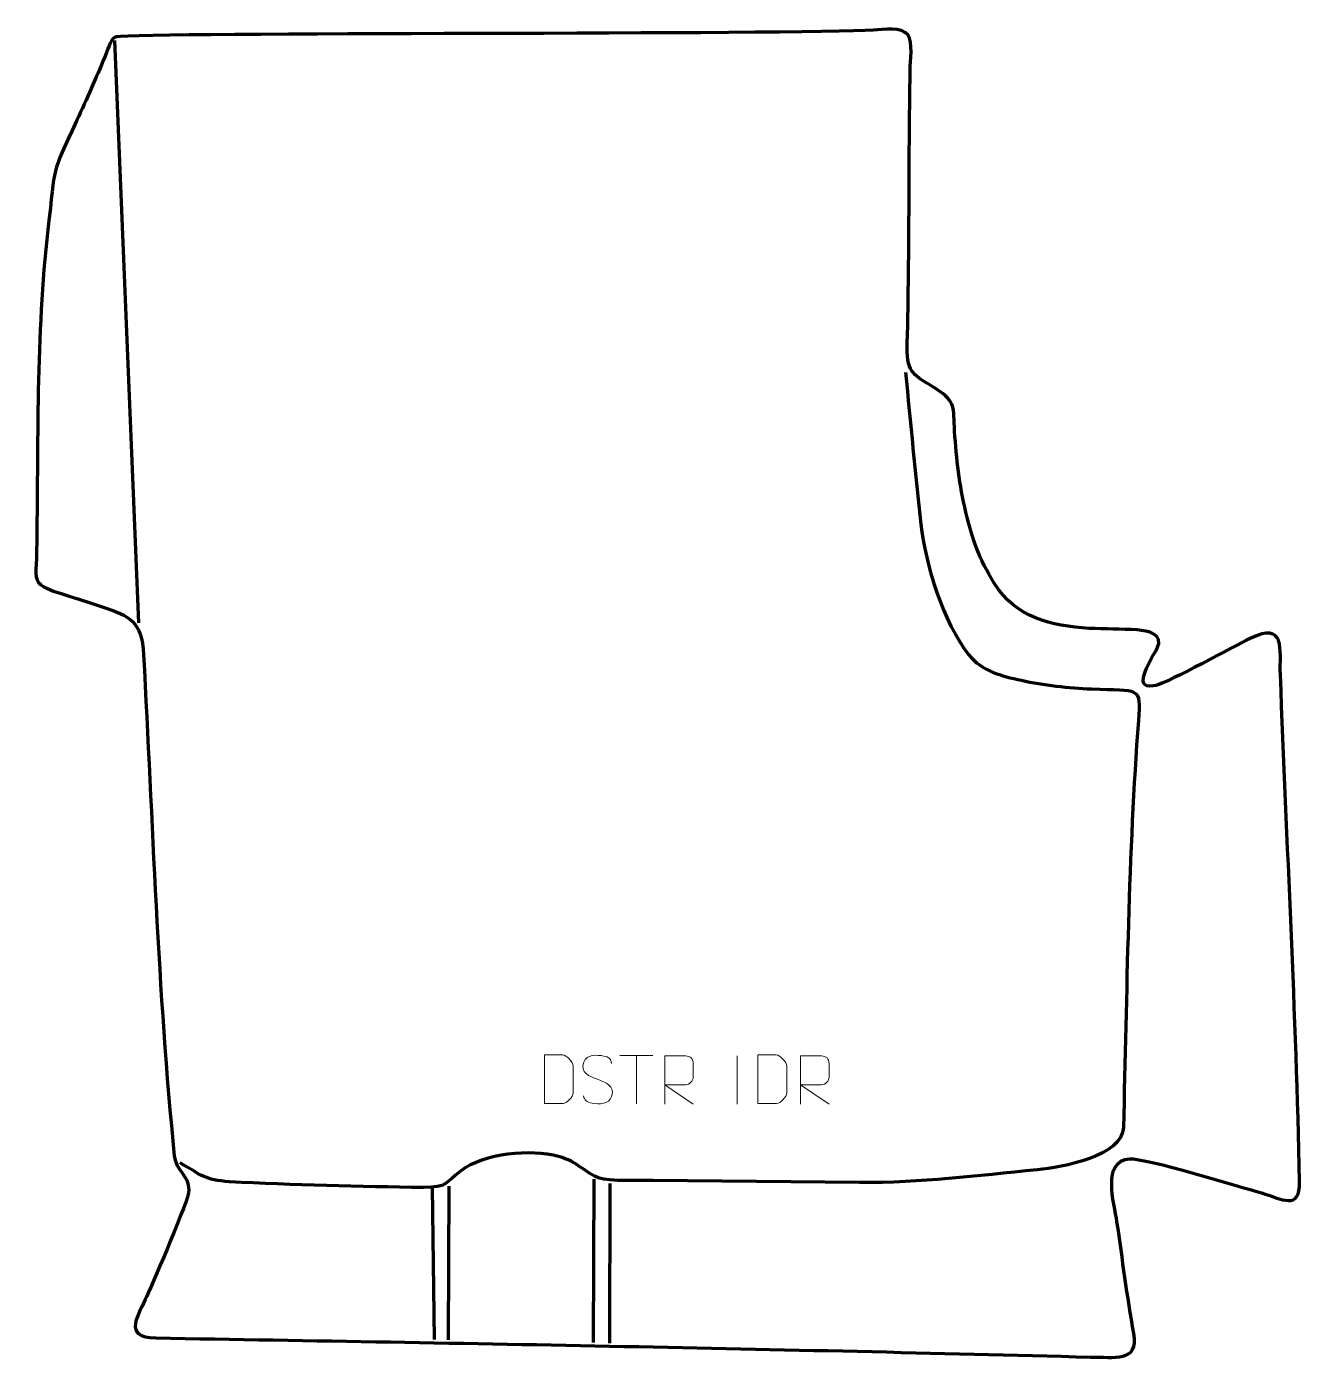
# Model space of a CAD drawing. Header units: millimetres. Extents: x -595 to 61, y 95 to 784.
import ezdxf

# ---------------------------------------------------------------- set-up
doc = ezdxf.new("R2010")
doc.units = ezdxf.units.MM
doc.header["$MEASUREMENT"] = 0
doc.layers.add('layer 2', color=7, linetype='Continuous')
doc.layers.add('layer 3', color=7, linetype='Continuous')

msp = doc.modelspace()

# ---------------------------------------------------------------- linework, layer by layer
at = {"layer": 'layer 2', "color": 140, "lineweight": 158}
for points in [[(-549.8525, 776.692), (-549.8525, 776.692), (-537.549, 476.5881), (-537.549, 476.5881)], [(-377.6077, 186.4715), (-377.6077, 186.4715), (-378.0046, 107.2287), (-378.0046, 107.2287)], [(-302.9951, 190.0434), (-302.9951, 190.0434), (-303.2597, 105.9058), (-303.2597, 105.9058)], [(-294.6607, 187.7944), (-294.6607, 187.7944), (-294.793, 105.5089), (-294.793, 105.5089)], [(-386.1982, 185.8381), (-386.1982, 185.8381), (-385.2807, 107.361), (-385.2807, 107.361)]]:
    msp.add_open_spline(points, degree=3, dxfattribs=at)
msp.add_open_spline([(-142.3935, 605.8371), (-139.7388, 579.7669), (-137.346, 553.5336), (-134.4263, 527.5084), (-134.4263, 527.5084), (-132.0859, 506.6462), (-122.9976, 476.9241), (-109.9041, 460.3919), (-109.9041, 460.3919), (-103.0097, 451.6868), (-92.9831, 449.3159), (-82.6409, 447.0542), (-82.6409, 447.0542), (-71.337, 444.5963), (-58.1923, 443.0195), (-46.5962, 442.595), (-46.5962, 442.595), (-21.8559, 441.7675), (-21.0118, 444.0888), (-22.3661, 426.3967), (-22.3661, 426.3967), (-27.5711, 358.401), (-28.3459, 285.0548), (-30.1065, 216.724), (-30.1065, 216.724), (-30.4902, 201.834), (-61.6624, 196.0994), (-74.4254, 194.8732), (-74.4254, 194.8732), (-106.4283, 191.7985), (-133.7508, 187.9932), (-166.05, 188.3144), (-166.05, 188.3144), (-166.05, 188.3144), (-272.4124, 189.3726), (-272.4124, 189.3726), (-272.4124, 189.3726), (-278.3756, 189.4129), (-295.3319, 188.8193), (-300.014, 190.5049), (-300.014, 190.5049), (-307.3849, 193.1585), (-311.1911, 199.0678), (-321.0851, 201.7061), (-321.0851, 201.7061), (-335.6887, 205.6004), (-359.2648, 203.4667), (-371.6108, 194.2184), (-371.6108, 194.2184), (-379.3181, 188.3313), (-378.3526, 185.6454), (-390.7512, 185.7191), (-390.7512, 185.7191), (-423.2116, 186.1904), (-458.1802, 186.8772), (-490.602, 188.7074), (-490.602, 188.7074), (-503.4078, 189.4302), (-505.3861, 192.3236), (-516.1174, 198.3779)], degree=3, knots=[0, 0, 0, 0, 0.0625, 0.0625, 0.0625, 0.0625, 0.125, 0.125, 0.125, 0.125, 0.1875, 0.1875, 0.1875, 0.1875, 0.25, 0.25, 0.25, 0.25, 0.3125, 0.3125, 0.3125, 0.3125, 0.375, 0.375, 0.375, 0.375, 0.4375, 0.4375, 0.4375, 0.4375, 0.5, 0.5, 0.5, 0.5, 0.5625, 0.5625, 0.5625, 0.5625, 0.625, 0.625, 0.625, 0.625, 0.6875, 0.6875, 0.6875, 0.6875, 0.75, 0.75, 0.75, 0.75, 0.8125, 0.8125, 0.8125, 0.8125, 0.875, 0.875, 0.875, 0.875, 1, 1, 1, 1], dxfattribs=at)
at = {"layer": 'layer 3', "color": 242, "lineweight": 158}
msp.add_open_spline([(-13.3406, 444.4032), (-6.9745, 445.8319), (27.0022, 464.6902), (35.188, 468.618), (35.188, 468.618), (53.7653, 477.5318), (50.3025, 463.1268), (50.7974, 449.8905), (50.7974, 449.8905), (54.0195, 363.2631), (58.9146, 275.395), (60.699, 188.8934), (60.699, 188.8934), (61.0186, 173.3973), (51.1988, 180.0334), (41.1212, 182.9144), (41.1212, 182.9144), (29.7404, 186.1681), (-18.7935, 201.0722), (-26.9473, 200.5119), (-26.9473, 200.5119), (-41.3744, 199.5205), (-34.8866, 177.8434), (-33.4063, 168.0373), (-33.4063, 168.0373), (-30.4972, 148.7656), (-28.242, 129.8102), (-24.7583, 110.5209), (-24.7583, 110.5209), (-21.9846, 95.1628), (-35.2356, 98.6185), (-46.9761, 98.3655), (-46.9761, 98.3655), (-207.2249, 102.5934), (-367.1074, 105.5806), (-528.6438, 108.1884), (-528.6438, 108.1884), (-546.2576, 108.4728), (-537.5011, 120.0374), (-533.1746, 129.7866), (-533.1746, 129.7866), (-529.4591, 138.4887), (-511.5161, 179.2987), (-511.5539, 184.4253), (-511.5539, 184.4253), (-511.6124, 192.3491), (-518.3054, 194.271), (-519.0673, 201.8231), (-519.0673, 201.8231), (-527.6114, 286.5223), (-530.2656, 375.0881), (-534.9421, 460.2621), (-534.9421, 460.2621), (-535.8926, 477.5738), (-541.9834, 480.2354), (-556.1814, 484.9012), (-556.1814, 484.9012), (-595.1062, 497.6927), (-590.3874, 492.8701), (-590.0415, 513.5264), (-590.0415, 513.5264), (-589.1264, 568.1774), (-590.5498, 624.9767), (-584.1623, 679.1402), (-584.1623, 679.1402), (-580.0378, 714.721), (-583.1012, 705.5194), (-569.3016, 735.5906), (-569.3016, 735.5906), (-563.9838, 747.1787), (-559.7132, 756.6449), (-554.768, 768.6037), (-554.768, 768.6037), (-552.602, 774.0298), (-551.7872, 777.9927), (-548.8409, 778.569), (-548.8409, 778.569), (-536.5109, 780.9811), (-195.4209, 779.5647), (-158.8007, 782.0747), (-158.8007, 782.0747), (-153.8414, 782.4146), (-144.2573, 783.7908), (-141.1197, 779.5529), (-141.1197, 779.5529), (-138.4046, 775.8856), (-139.8995, 766.0452), (-139.9766, 761.2557), (-139.9766, 761.2557), (-140.7542, 712.9355), (-140.2205, 664.4116), (-141.5425, 616.1474), (-141.5425, 616.1474), (-141.1103, 603.9863), (-135.8554, 603.418), (-126.5251, 597.1907), (-126.5251, 597.1907), (-115.9695, 590.1455), (-117.8859, 587.6898), (-117.0729, 575.454), (-117.0729, 575.454), (-116.1009, 560.8277), (-114.6883, 547.9435), (-111.2482, 533.6353), (-111.2482, 533.6353), (-107.6793, 519.0968), (-104.6151, 510.1216), (-96.6172, 497.1362), (-96.6172, 497.1362), (-85.5094, 479.1017), (-67.4545, 475.0128), (-47.6923, 473.8212), (-47.6923, 473.8212), (-39.5105, 473.3506), (-31.142, 473.503), (-23.0934, 472.9857), (-23.0934, 472.9857), (-17.4147, 472.6207), (-8.9677, 470.9796), (-12.8254, 463.3492), (-12.8254, 463.3492), (-14.8295, 459.3851), (-26.4919, 442.0647), (-14.7361, 444.1551), (-14.7361, 444.1551), (-14.7361, 444.1551), (-13.3406, 444.4032), (-13.3406, 444.4032)], degree=3, knots=[0, 0, 0, 0, 0.03030303, 0.03030303, 0.03030303, 0.03030303, 0.06060606, 0.06060606, 0.06060606, 0.06060606, 0.09090909, 0.09090909, 0.09090909, 0.09090909, 0.12121212, 0.12121212, 0.12121212, 0.12121212, 0.15151515, 0.15151515, 0.15151515, 0.15151515, 0.18181818, 0.18181818, 0.18181818, 0.18181818, 0.21212121, 0.21212121, 0.21212121, 0.21212121, 0.24242424, 0.24242424, 0.24242424, 0.24242424, 0.27272727, 0.27272727, 0.27272727, 0.27272727, 0.3030303, 0.3030303, 0.3030303, 0.3030303, 0.33333333, 0.33333333, 0.33333333, 0.33333333, 0.36363636, 0.36363636, 0.36363636, 0.36363636, 0.39393939, 0.39393939, 0.39393939, 0.39393939, 0.42424242, 0.42424242, 0.42424242, 0.42424242, 0.45454545, 0.45454545, 0.45454545, 0.45454545, 0.48484848, 0.48484848, 0.48484848, 0.48484848, 0.51515152, 0.51515152, 0.51515152, 0.51515152, 0.54545455, 0.54545455, 0.54545455, 0.54545455, 0.57575758, 0.57575758, 0.57575758, 0.57575758, 0.60606061, 0.60606061, 0.60606061, 0.60606061, 0.63636364, 0.63636364, 0.63636364, 0.63636364, 0.66666667, 0.66666667, 0.66666667, 0.66666667, 0.6969697, 0.6969697, 0.6969697, 0.6969697, 0.72727273, 0.72727273, 0.72727273, 0.72727273, 0.75757576, 0.75757576, 0.75757576, 0.75757576, 0.78787879, 0.78787879, 0.78787879, 0.78787879, 0.81818182, 0.81818182, 0.81818182, 0.81818182, 0.84848485, 0.84848485, 0.84848485, 0.84848485, 0.87878788, 0.87878788, 0.87878788, 0.87878788, 0.90909091, 0.90909091, 0.90909091, 0.90909091, 0.93939394, 0.93939394, 0.93939394, 0.93939394, 1, 1, 1, 1], dxfattribs=at)
at = {"layer": 'layer 3', "color": 250, "lineweight": 9}
for points, knots in [([(-328.3734, 229.0825), (-326.0416, 229.0829), (-321.0914, 229.0589), (-318.7599, 229.0586), (-318.7599, 229.0586), (-316.8349, 228.9532), (-313.5163, 232.4948), (-313.5275, 234.5121), (-313.5275, 234.5121), (-313.5279, 240.2822), (-313.5279, 242.4519), (-313.5275, 248.2212), (-313.5275, 248.2212), (-313.5318, 250.3593), (-316.9063, 254.0194), (-319.0587, 254.0059), (-319.0587, 254.0059), (-321.3844, 254.0059), (-326.1087, 254.0059), (-328.4348, 254.0059), (-328.4348, 254.0059), (-328.4344, 248.259), (-328.3731, 234.8298), (-328.3734, 229.0825)], [0, 0, 0, 0, 0.14285714, 0.14285714, 0.14285714, 0.14285714, 0.28571429, 0.28571429, 0.28571429, 0.28571429, 0.42857143, 0.42857143, 0.42857143, 0.42857143, 0.57142857, 0.57142857, 0.57142857, 0.57142857, 0.71428571, 0.71428571, 0.71428571, 0.71428571, 1, 1, 1, 1]), ([(-300.9811, 241.5311), (-305.2294, 243.0015), (-310.1375, 244.7973), (-308.1324, 250.3176), (-308.1324, 250.3176), (-306.6289, 254.4575), (-301.4153, 254.069), (-297.8117, 253.4679), (-297.8117, 253.4679), (-294.9511, 252.9907), (-294.0864, 251.7775), (-293.7758, 249.6934)], [0, 0, 0, 0, 0.25, 0.25, 0.25, 0.25, 0.5, 0.5, 0.5, 0.5, 1, 1, 1, 1]), ([(-266.4041, 228.6009), (-266.4041, 228.6009), (-266.4041, 253.5544), (-266.4041, 253.5544), (-266.4041, 253.5544), (-262.8093, 253.5544), (-259.2138, 253.5544), (-255.6186, 253.5544), (-255.6186, 253.5544), (-253.2933, 253.5167), (-251.736, 252.0267), (-251.7401, 249.6603), (-251.7401, 249.6603), (-251.7405, 247.6248), (-251.7405, 244.5654), (-251.7401, 242.5294), (-251.7401, 242.5294), (-251.7466, 240.6539), (-253.5589, 238.7121), (-255.5684, 238.693), (-255.5684, 238.693), (-255.5684, 238.693), (-266.4041, 238.693), (-266.4041, 238.693), (-266.4041, 238.693), (-266.4041, 238.693), (-251.7494, 228.6009), (-251.7494, 228.6009)], [0, 0, 0, 0, 0.125, 0.125, 0.125, 0.125, 0.25, 0.25, 0.25, 0.25, 0.375, 0.375, 0.375, 0.375, 0.5, 0.5, 0.5, 0.5, 0.625, 0.625, 0.625, 0.625, 0.75, 0.75, 0.75, 0.75, 1, 1, 1, 1]), ([(-218.3734, 229.0825), (-216.0416, 229.0829), (-211.0914, 229.0589), (-208.7599, 229.0586), (-208.7599, 229.0586), (-206.8349, 228.9532), (-203.5163, 232.4948), (-203.5275, 234.5121), (-203.5275, 234.5121), (-203.5279, 240.2822), (-203.5279, 242.4519), (-203.5275, 248.2212), (-203.5275, 248.2212), (-203.5318, 250.3593), (-206.9063, 254.0194), (-209.0587, 254.0059), (-209.0587, 254.0059), (-211.3844, 254.0059), (-216.1087, 254.0059), (-218.4348, 254.0059), (-218.4348, 254.0059), (-218.4344, 248.259), (-218.3731, 234.8298), (-218.3734, 229.0825)], [0, 0, 0, 0, 0.14285714, 0.14285714, 0.14285714, 0.14285714, 0.28571429, 0.28571429, 0.28571429, 0.28571429, 0.42857143, 0.42857143, 0.42857143, 0.42857143, 0.57142857, 0.57142857, 0.57142857, 0.57142857, 0.71428571, 0.71428571, 0.71428571, 0.71428571, 1, 1, 1, 1]), ([(-196.4041, 228.6009), (-196.4041, 228.6009), (-196.4041, 253.5544), (-196.4041, 253.5544), (-196.4041, 253.5544), (-192.8093, 253.5544), (-189.2138, 253.5544), (-185.6186, 253.5544), (-185.6186, 253.5544), (-183.2933, 253.5167), (-181.736, 252.0267), (-181.7401, 249.6603), (-181.7401, 249.6603), (-181.7405, 247.6248), (-181.7405, 244.5654), (-181.7401, 242.5294), (-181.7401, 242.5294), (-181.7466, 240.6539), (-183.5589, 238.7121), (-185.5684, 238.693), (-185.5684, 238.693), (-185.5684, 238.693), (-196.4041, 238.693), (-196.4041, 238.693), (-196.4041, 238.693), (-196.4041, 238.693), (-181.7494, 228.6009), (-181.7494, 228.6009)], [0, 0, 0, 0, 0.125, 0.125, 0.125, 0.125, 0.25, 0.25, 0.25, 0.25, 0.375, 0.375, 0.375, 0.375, 0.5, 0.5, 0.5, 0.5, 0.625, 0.625, 0.625, 0.625, 0.75, 0.75, 0.75, 0.75, 1, 1, 1, 1]), ([(-300.9811, 241.531), (-296.9625, 239.8843), (-291.933, 237.996), (-293.767, 232.6357), (-293.767, 232.6357), (-295.2268, 228.3693), (-300.1376, 228.626), (-303.8637, 229.1807), (-303.8637, 229.1807), (-306.6137, 229.5905), (-307.8346, 230.804), (-308.2126, 232.9162)], [0, 0, 0, 0, 0.25, 0.25, 0.25, 0.25, 0.5, 0.5, 0.5, 0.5, 1, 1, 1, 1])]:
    msp.add_open_spline(points, degree=3, knots=knots, dxfattribs=at)
for points in [[(-289.4801, 253.8105), (-289.4801, 253.8105), (-272.4929, 253.8105), (-272.4929, 253.8105)], [(-280.9863, 228.8805), (-280.9863, 228.8805), (-280.9863, 253.834), (-280.9863, 253.834)], [(-229.072, 253.5647), (-229.072, 253.5647), (-229.072, 228.5906), (-229.072, 228.5906)]]:
    msp.add_open_spline(points, degree=3, dxfattribs=at)

doc.saveas('drawing.dxf')
